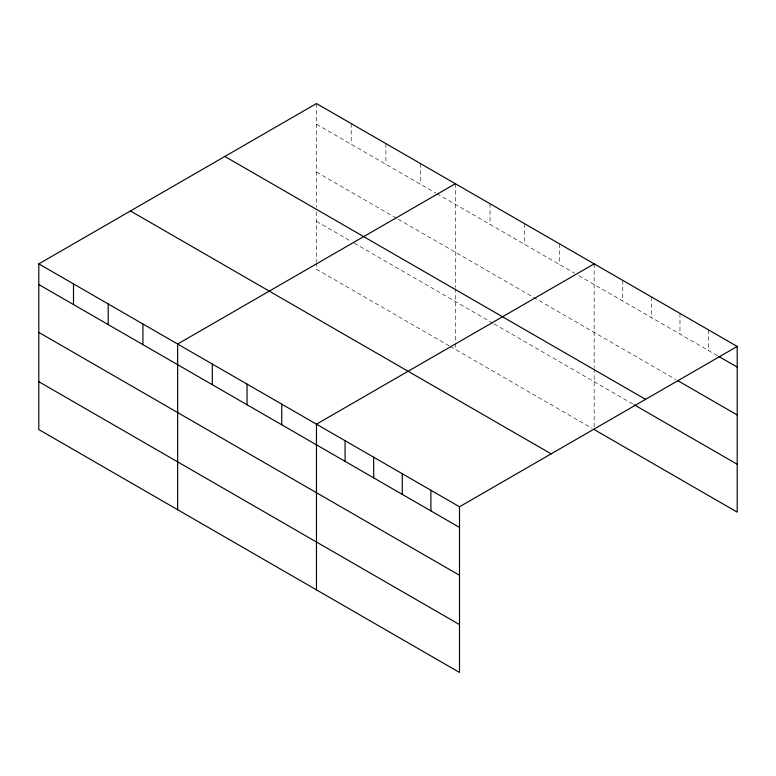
<?xml version="1.0" encoding="UTF-8"?>
<svg xmlns="http://www.w3.org/2000/svg" width="776" height="776" viewBox="0 0 776 776"><rect width="100%" height="100%" fill="white"/><g stroke="black" fill="none" stroke-linecap="round" stroke-linejoin="round"><path stroke-width="0.58" stroke-dasharray="3.88 2.91" d="M316.492 124.209L435.928 193.156M436.956 193.748L574.764 273.317M578.847 275.674L717.79 355.893M316.492 172.068L397.137 218.628M398.166 219.21L675.896 379.561M316.492 221.373L351.198 241.414M354.263 243.179L493.1 323.33M494.118 323.922L632.983 404.102M449.207 345.853L316.492 269.233L316.492 263.248M450.225 346.435L592.117 428.362M708.595 329.926L708.595 350.577M679.98 313.407L679.98 334.058M651.374 296.888L651.374 317.549M622.769 280.379L622.769 301.03M594.164 263.859L594.164 367.591M594.164 368.765L594.164 427.149M559.447 243.819L559.447 264.47M524.741 223.779L524.741 244.44M490.034 203.739L490.034 224.4M455.328 183.708L455.328 287.44M455.328 288.614L455.328 342.206M455.328 343.409L455.328 349.384M420.621 163.668L420.621 184.319M385.915 143.628L385.915 164.279M351.198 123.588L351.198 144.239M316.492 103.547L316.492 207.289M316.492 211.984L316.492 262.055"/><path stroke-width="1.16" d="M38.8 263.879L459.508 506.767L459.508 672.452L38.8 429.555L38.8 263.879L316.492 103.547L737.2 346.445L737.2 512.121L594.164 429.545M455.328 183.708L177.636 344.03L177.636 509.716M594.164 263.859L316.462 424.181L316.462 589.867M459.508 506.767L737.2 346.445M718.809 356.475L737.2 367.096M677.943 380.744L737.2 414.956M224.856 156.461L645.564 399.349M634.011 404.684L737.2 464.261M130.436 210.965L551.144 453.863M38.8 284.53L459.508 527.418M38.8 332.39L459.508 575.278M38.8 381.695L459.508 624.593M430.893 490.248L430.893 510.909M402.288 473.738L402.288 494.39M373.683 457.219L373.683 477.87M345.077 440.7L345.077 461.351M281.756 404.15L281.756 424.802M247.049 384.11L247.049 404.762M212.343 364.07L212.343 384.721M142.92 323.99L142.92 344.641M108.213 303.95L108.213 324.61M73.507 283.919L73.507 304.57"/></g></svg>
